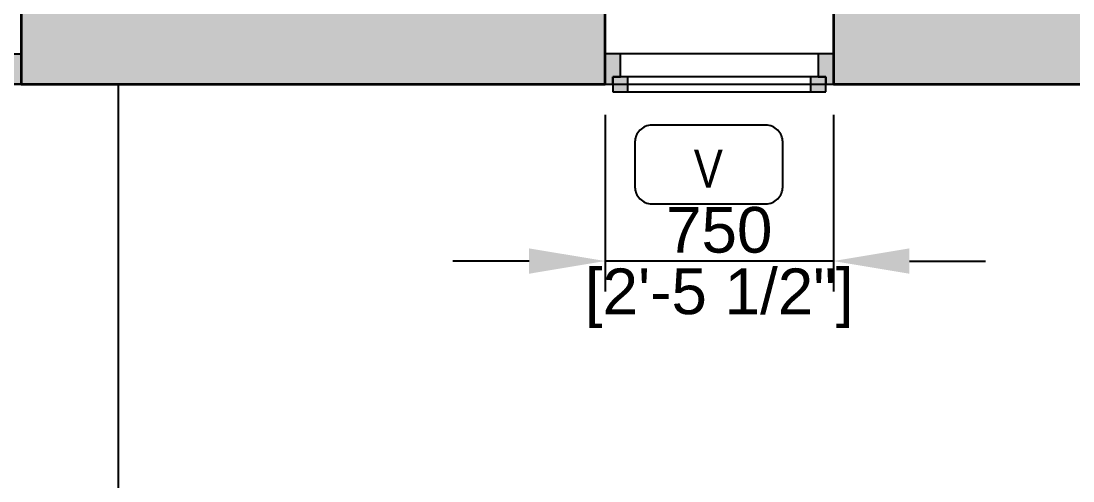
# Model space of a CAD drawing. Header units: millimetres. Extents: x 91566 to 131129, y 141753 to 207061.
# Drawn here: x 117764 to 121221, y 186904 to 188414 of the extents above; entities that cross this region are included whole.
import ezdxf
from ezdxf.enums import TextEntityAlignment as Align

# ---------------------------------------------------------------- set-up
doc = ezdxf.new("R2010")
doc.units = ezdxf.units.MM
for name, color, linetype in [('A-Dimensions', 4, 'Continuous'), ('A-Elevation 10', 8, 'Continuous'), ('A-Hatch', 252, 'Continuous'), ('A-Text Main', 44, 'Continuous'), ('A-Ventilator', 4, 'Continuous'), ('A-Window', 4, 'Continuous')]:
    doc.layers.add(name, color=color, linetype=linetype)
doc.layers.add('A-Wall', color=240, linetype='Continuous', lineweight=35)
doc.styles.add('2024-08-29_TOWER-A$0$simplex-0.8', font='simplex.shx', dxfattribs={"width": 0.8})
doc.styles.add('ARIAL', font='ARIALN.TTF')
doc.styles.add('S', font='arial.ttf', dxfattribs={"height": 150})
doc.dimstyles.new('DIMSMALL', dxfattribs={"dimtxt": 150, "dimasz": 250, "dimexe": 100, "dimexo": 100, "dimgap": 25, "dimtad": 1, "dimdec": 0, "dimzin": 0, "dimdsep": 46, "dimtxsty": 'S', "dimcen": 0, "dimdle": 100, "dimclrd": 8, "dimclre": 8, "dimclrt": 256, "dimazin": 0, "dimtfac": 1, "dimtdec": 0, "dimtix": 1, "dimtmove": 0, "dimatfit": 3, "dimldrblk": '12_DatumFilled', "dimfxl": 1, "dimtolj": 1, "dimtzin": 0, "dimlwd": -1, "dimlwe": -1, "dimarcsym": 1})

# ---------------------------------------------------------------- blocks, each defined once
blk = doc.blocks.new('A$C3fc7931c')
at = {"layer": 'A-Window', "linetype": 'Continuous'}
for points in [[(0, -150), (0, -250), (50, -250), (50, -150)], [(1100, -250), (1100, -150), (1050, -150), (1050, -250)]]:
    blk.add_hatch(color=256, dxfattribs=at).paths.add_polyline_path(points)
for p, q in [((0, -150), (0, 0)), ((1100, 0), (0, 0)), ((0, -150), (0, 0)), ((1100, -150), (1100, 0)), ((1100, -150), (1100, 0)), ((0, -250), (0, -150)), ((0, -150), (50, -150)), ((0, -250), (0, -150)), ((0, -250), (0, -150)), ((50, -150), (50, -250)), ((50, -150), (1050, -150)), ((1050, -250), (1050, -150)), ((1050, -150), (1100, -150)), ((1100, -250), (1100, -150)), ((1100, -250), (1100, -150)), ((1100, -250), (1100, -150)), ((1050, -200), (50, -200)), ((1100, -250), (0, -250)), ((50, -250), (0, -250)), ((1050, -250), (50, -250)), ((1100, -250), (1050, -250))]:
    blk.add_line(p, q, dxfattribs=at)
blk = doc.blocks.new('A$Cc5426abf')
at = {"layer": 'A-Ventilator', "linetype": 'Continuous'}
for points in [[(0, 150), (50, 150), (50, 225), (25, 225), (25, 250), (0, 250)], [(25, 225), (75, 225), (75, 275), (25, 275)], [(725, 275), (675, 275), (675, 225), (725, 225)], [(750, 250), (725, 250), (725, 225), (700, 225), (700, 150), (750, 150)]]:
    blk.add_hatch(color=256, dxfattribs=at).paths.add_polyline_path(points)
for p, q in [((0, 250), (0, 150)), ((750, 250), (0, 250)), ((25, 250), (0, 250)), ((0, 250), (0, 150)), ((0, 250), (0, 150)), ((75, 275), (25, 275)), ((25, 275), (25, 225)), ((25, 225), (25, 250)), ((675, 275), (75, 275)), ((75, 225), (75, 275)), ((675, 275), (75, 275)), ((675, 250), (75, 250)), ((725, 275), (675, 275)), ((675, 275), (675, 225)), ((725, 225), (725, 275)), ((750, 250), (725, 250)), ((725, 250), (725, 225)), ((750, 250), (750, 150)), ((750, 250), (750, 150)), ((750, 250), (750, 150)), ((50, 225), (25, 225)), ((25, 225), (75, 225)), ((50, 150), (50, 225)), ((75, 225), (675, 225)), ((675, 225), (725, 225)), ((725, 225), (700, 225)), ((700, 225), (700, 150)), ((0, 150), (0, 0)), ((0, 150), (50, 150)), ((0, 150), (0, 0)), ((50, 150), (700, 150)), ((700, 150), (750, 150)), ((750, 150), (750, 0)), ((750, 150), (750, 0)), ((750, 0), (0, 0))]:
    blk.add_line(p, q, dxfattribs=at)
blk = doc.blocks.new('2024-08-29_TOWER-A$0$WNTG')
at = {"layer": 'A-Text Main'}
blk.add_lwpolyline([(-187.8, 246.2), (187.8, 246.2, -0.414214), (242.8, 191.2), (242.8, 43.3, -0.414214), (187.8, -11.7), (-187.8, -11.7, -0.414214), (-242.8, 43.3), (-242.8, 191.2, -0.414214)], format="xyb", close=True, dxfattribs=at)
at = {"layer": 'A-Text Main', "style": '2024-08-29_TOWER-A$0$simplex-0.8', "width": 0.8}
blk.add_attdef('WNTG', text='', height=150, dxfattribs=at).set_placement((-1.6, 43), align=Align.CENTER)
blk = doc.blocks.new('Unit_2')
at = {"layer": 'A-Hatch', "linetype": 'Continuous'}
h = blk.add_hatch(color=256, dxfattribs=at)
h.dxf.hatch_style = 1
h.paths.add_polyline_path([(252.1, 9544.7), (4266.6, 9544.7), (4266.6, 9794.7), (250, 9794.7), (250, 14070.1), (817, 14070.1), (817, 14320.1), (0, 14320.1), (0, 9197), (252.1, 9197)])
h.paths.add_polyline_path([(6027, 13970.8), (6027, 14320.1), (4167, 14320.1), (4167, 14070.1), (5777, 14070.1), (5777, 13970.8)])
h.paths.add_polyline_path([(7687, 14320.1), (7437, 14320.1), (7437, 12653), (7687, 12653), (7687, 14070.1), (9364.7, 14070.1), (9364.7, 14320.1)])
h.paths.add_polyline_path([(5777, 13220.8), (5777, 9544.7), (7687, 9544.7), (7687, 9794.7), (6027, 9794.7), (6027, 13220.8)])
h.paths.add_polyline_path([(11114.6, 9794.7), (8686.6, 9794.7), (8686.6, 9544.7), (11364.6, 9544.7), (11364.6, 13220.1), (11114.6, 13220.1)])
h.paths.add_polyline_path([(11364.6, 5755), (8726.6, 5755), (8726.6, 5505), (11114.6, 5505), (11114.6, 0), (11364.6, 0)])
h.paths.add_polyline_path([(7625, 250), (7625, 3195), (5741, 3195), (5741, 2995), (7425, 2995), (7425, 250), (6799.5, 250), (6799.5, 0), (8075, 0), (8075, 250)])
h.paths.add_polyline_path([(4327, 1729.3), (4327, 3735), (4127, 3735), (4127, 1729.3)], flags=17)
h.paths.add_polyline_path([(250, 5532), (4327, 5532), (4327, 4735), (4127, 4735), (4127, 5332), (250, 5332), (250, 250), (3029.9, 250), (3029.9, 0), (0, 0), (0, 7997), (250, 7997)])
h.paths.add_polyline_path([(4129.9, 0), (6049.5, 0), (6049.5, 250), (5841, 250), (5841, 962.8), (5741, 962.8), (5741, 250), (4129.9, 250)])
at = {"layer": 'A-Wall'}
blk.add_lwpolyline([(7625, 250), (7625, 3195), (5741, 3195), (5741, 2995), (7425, 2995), (7425, 250), (6799.5, 250), (6799.5, 0), (8075, 0), (8075, 250)], close=True, dxfattribs=at)
blk.add_lwpolyline([(4129.9, 0), (6049.5, 0), (6049.5, 250), (5841, 250), (5841, 962.8), (5741, 962.8), (5741, 250), (4129.9, 250), (4129.9, 0)], dxfattribs=at)
at = {"layer": 'A-Ventilator', "rotation": 180}
blk.add_blockref('A$Cc5426abf', (6799.5, 250), dxfattribs=at)
at = {"layer": 'A-Window'}
blk.add_blockref('A$C3fc7931c', (3029.9, 250), dxfattribs=at)
ref = blk.add_blockref('2024-08-29_TOWER-A$0$WNTG', (6390.3, -146.1), dxfattribs=dict(at, xscale=-1, rotation=180))
ref.add_attrib('WNTG', 'V', dxfattribs={"layer": 'A-Text Main', "height": 125, "style": 'ARIAL'}).set_placement((6388.7, -339.6), align=Align.CENTER)
blk = doc.blocks.new('*D215')
at = {"layer": 'A-Dimensions', "color": 8, "transparency": 16777216}
for p, q in [((119683.1, 188106.3), (119683.1, 187525.9)), ((120433.1, 188106.3), (120433.1, 187525.9)), ((119433.1, 187625.9), (119183.1, 187625.9)), ((120433.1, 187625.9), (119683.1, 187625.9)), ((120683.1, 187625.9), (120933.1, 187625.9))]:
    blk.add_line(p, q, dxfattribs=at)
for points in [[(119433.1, 187667.5), (119433.1, 187584.2), (119683.1, 187625.9)], [(120683.1, 187667.5), (120683.1, 187584.2), (120433.1, 187625.9)]]:
    blk.add_solid(points, dxfattribs=at)
at = {"layer": 'Defpoints', "color": 0, "transparency": 16777216}
for p in [(119683.1, 188206.3), (120433.1, 188206.3), (119683.1, 187625.9)]:
    blk.add_point(p, dxfattribs=at)
at = {"layer": 'A-Dimensions', "lineweight": 30, "transparency": 16777216, "char_height": 150, "attachment_point": 5, "style": 'S'}
for s, insert in [('\\A1;750', (120058.1, 187727.4)), ('\\A1;[2\'-5 1/2"]', (120058.1, 187503.8))]:
    blk.add_mtext(s, dxfattribs=dict(at, insert=insert))
blk = doc.blocks.new('12_DatumFilled')
at = {"color": 8, "linetype": 'ByBlock'}
blk.add_solid([(0, 0.577), (-1, 0), (0, -0.577)], dxfattribs=at)

msp = doc.modelspace()

# ---------------------------------------------------------------- linework, layer by layer
at = {"layer": 'A-Elevation 10'}
msp.add_lwpolyline([(116583, 188207), (118083, 188207), (118083, 183246.9), (116583, 183246.9)], close=True, dxfattribs=at)

# ---------------------------------------------------------------- next in the draw order: block references
at = {"linetype": 'Continuous'}
msp.add_blockref('Unit_2', (113633.6, 188206.3), dxfattribs=at)

# ---------------------------------------------------------------- next in the draw order: dimensions: what is measured, and where the dimension line sits
at = {"layer": 'A-Dimensions', "lineweight": 30}
dim = msp.add_linear_dim(base=(119683.1, 187625.9), p1=(120433.1, 188206.3), p2=(119683.1, 188206.3), dimstyle='DIMSMALL', override={"dimpost": '\\X'}, dxfattribs=at)
dim.commit()
dim.dimension.update_dxf_attribs({"geometry": '*D215', "text_midpoint": (120058.1, 187625.9)})

doc.saveas('drawing.dxf')
